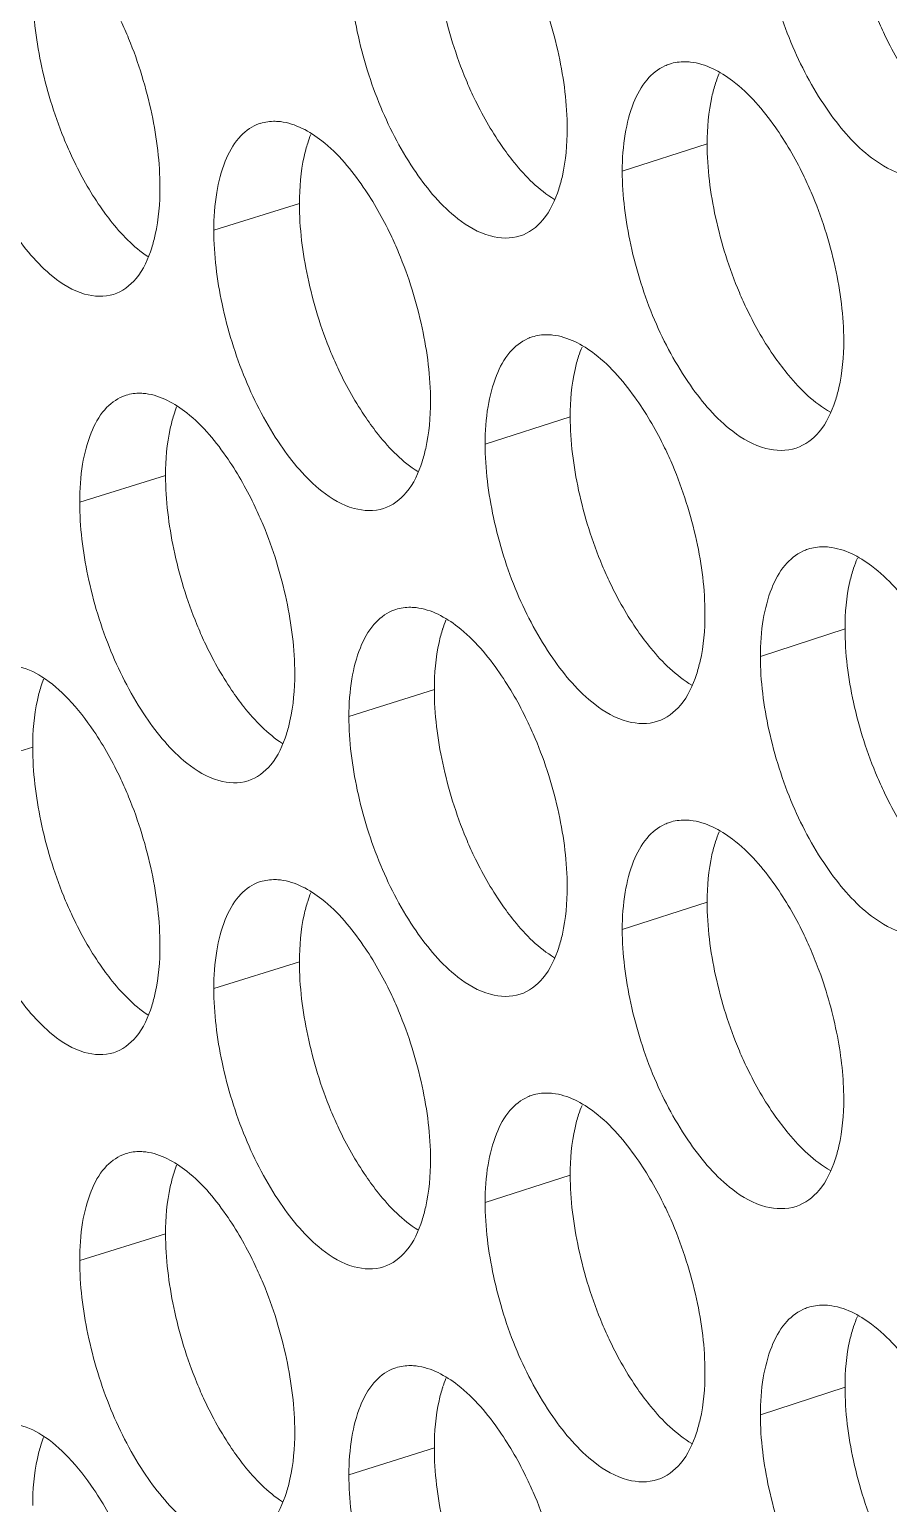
# Model space of a CAD drawing. Header units: millimetres. Extents: x 1177 to 4147, y 93 to 2194.
# Drawn here: x 2502.4 to 2511.32, y 845.47 to 860.77 of the extents above; entities that cross this region are included whole.
import ezdxf

# ---------------------------------------------------------------- set-up
doc = ezdxf.new("R2010")
doc.units = ezdxf.units.MM
doc.header["$LTSCALE"] = 0.1
doc.layers.get('0').update_dxf_attribs({"lineweight": 13})
doc.layers.add('标注', color=251, linetype='Continuous', lineweight=9)

# ---------------------------------------------------------------- blocks, each defined once
blk = doc.blocks.new('02')
at = {"layer": '标注'}
for p, q in [((4354.039, 819.25), (4352.78, 818.842)), ((4354.039, 819.25), (4352.78, 818.842)), ((4347.992, 818.365), (4346.722, 817.966)), ((4352.008, 815.2), (4350.746, 814.795)), ((4346.007, 814.329), (4344.733, 813.933)), ((4356.084, 812.055), (4354.829, 811.644)), ((4349.993, 811.155), (4348.726, 810.753)), ((4344.036, 810.298), (4342.758, 809.905)), ((4354.039, 808), (4352.78, 807.592)), ((4347.992, 807.115), (4346.722, 806.716)), ((4352.008, 803.95), (4350.746, 803.545)), ((4346.007, 803.079), (4344.733, 802.683)), ((4346.007, 803.079), (4344.733, 802.683)), ((4356.084, 800.805), (4354.829, 800.394)), ((4349.993, 799.905), (4348.726, 799.503)), ((4349.993, 799.905), (4348.726, 799.503))]:
    blk.add_line(p, q, dxfattribs=at)
for centre, radius, start, end in [((4353.688, 819.795), 0.67, 108.0096, 114.2633), ((4353.688, 819.795), 0.67, 108.0096, 114.2633), ((4355.89, 819.588), 1.814, 157.2003, 162.034), ((4355.89, 819.588), 1.814, 157.2003, 162.034), ((4347.607, 818.941), 0.642, 107.4921, 112.5473), ((4349.877, 818.7), 1.849, 158.192, 162.3487), ((4351.646, 815.756), 0.661, 107.8363, 113.7), ((4353.87, 815.537), 1.825, 157.5283, 162.138), ((4345.609, 814.915), 0.633, 107.3212, 111.9576), ((4347.904, 814.664), 1.862, 158.5276, 162.4554), ((4355.745, 812.59), 0.68, 108.1838, 114.818), ((4349.619, 811.721), 0.651, 107.6638, 113.1281), ((4351.866, 811.491), 1.837, 157.8589, 162.2429), ((4345.946, 810.632), 1.875, 158.8656, 162.563), ((4353.688, 808.545), 0.67, 108.0096, 114.2633), ((4355.89, 808.338), 1.814, 157.2003, 162.034), ((4347.607, 807.691), 0.642, 107.4921, 112.5473), ((4349.877, 807.45), 1.849, 158.192, 162.3487), ((4350.072, 804.925), 5.992, 20.0336, 23.1528), ((4351.646, 804.506), 0.661, 107.8363, 113.7), ((4353.87, 804.287), 1.825, 157.5283, 162.138), ((4345.609, 803.665), 0.633, 107.3212, 111.9576), ((4345.609, 803.665), 0.633, 107.3212, 111.9576), ((4347.904, 803.414), 1.862, 158.5276, 162.4554), ((4347.904, 803.414), 1.862, 158.5276, 162.4554), ((4355.745, 801.34), 0.68, 108.1838, 114.818), ((4349.619, 800.471), 0.651, 107.6638, 113.1281), ((4349.619, 800.471), 0.651, 107.6638, 113.1281), ((4351.866, 800.241), 1.837, 157.8589, 162.2429), ((4351.866, 800.241), 1.837, 157.8589, 162.2429), ((4345.946, 799.382), 1.875, 158.8656, 162.563)]:
    blk.add_arc(centre, radius, start, end, dxfattribs=at)
for points, knots in [([(4354.829, 822.894), (4354.829, 822.528), (4354.929, 821.772), (4355.269, 820.694), (4355.781, 819.751), (4356.232, 819.228), (4356.479, 819.041)], [0, 0, 0, 0, 0.255252, 0.52708, 0.784259, 1, 1, 1, 1]), ([(4349.993, 822.405), (4349.993, 822.039), (4350.09, 821.283), (4350.314, 820.556), (4350.464, 820.197)], [0, 0, 0, 0, 0.484494, 1, 1, 1, 1]), ([(4349.993, 822.405), (4349.993, 822.039), (4350.09, 821.283), (4350.314, 820.556), (4350.464, 820.197)], [0, 0, 0, 0, 0.484494, 1, 1, 1, 1]), ([(4348.726, 822.003), (4348.726, 821.637), (4348.824, 820.881), (4349.157, 819.801), (4349.657, 818.855), (4350.098, 818.328), (4350.341, 818.138)], [0, 0, 0, 0, 0.255833, 0.528153, 0.785258, 1, 1, 1, 1]), ([(4348.726, 822.003), (4348.726, 821.637), (4348.824, 820.881), (4349.157, 819.801), (4349.657, 818.855), (4350.098, 818.328), (4350.341, 818.138)], [0, 0, 0, 0, 0.255833, 0.528153, 0.785258, 1, 1, 1, 1]), ([(4345.459, 820.811), (4345.422, 820.9), (4345.274, 821.237), (4345.095, 821.561), (4344.942, 821.787)], [0, 0, 0, 0, 0.260299, 1, 1, 1, 1]), ([(4351.964, 819.473), (4351.964, 819.839), (4351.866, 820.595), (4351.639, 821.32), (4351.488, 821.679)], [0, 0, 0, 0, 0.484321, 1, 1, 1, 1]), ([(4351.964, 819.473), (4351.964, 819.839), (4351.866, 820.595), (4351.639, 821.32), (4351.488, 821.679)], [0, 0, 0, 0, 0.484321, 1, 1, 1, 1]), ([(4344.036, 821.548), (4344.036, 821.181), (4344.131, 820.425), (4344.35, 819.697), (4344.496, 819.336)], [0, 0, 0, 0, 0.48461, 1, 1, 1, 1]), ([(4342.758, 821.155), (4342.758, 820.788), (4342.853, 820.032), (4343.179, 818.951), (4343.667, 818.002), (4344.099, 817.471), (4344.336, 817.279)], [0, 0, 0, 0, 0.256412, 0.529221, 0.786254, 1, 1, 1, 1]), ([(4356.565, 821.1), (4356.603, 821.012), (4356.757, 820.676), (4356.943, 820.355), (4357.101, 820.132)], [0, 0, 0, 0, 0.259878, 1, 1, 1, 1]), ([(4345.924, 818.602), (4345.924, 818.968), (4345.828, 819.724), (4345.607, 820.451), (4345.459, 820.811)], [0, 0, 0, 0, 0.484437, 1, 1, 1, 1]), ([(4353.413, 820.406), (4353.311, 820.36), (4353.114, 820.198), (4352.922, 819.837), (4352.804, 819.372), (4352.78, 819.027), (4352.78, 818.842)], [0, 0, 0, 0, 0.190641, 0.415947, 0.685903, 1, 1, 1, 1]), ([(4353.413, 820.406), (4353.311, 820.36), (4353.114, 820.198), (4352.922, 819.837), (4352.804, 819.372), (4352.78, 819.027), (4352.78, 818.842)], [0, 0, 0, 0, 0.190641, 0.415947, 0.685903, 1, 1, 1, 1]), ([(4353.791, 820.462), (4353.764, 820.465), (4353.66, 820.471), (4353.554, 820.457), (4353.481, 820.433)], [0, 0, 0, 0, 0.25889, 1, 1, 1, 1]), ([(4353.791, 820.462), (4353.764, 820.465), (4353.66, 820.471), (4353.554, 820.457), (4353.481, 820.433)], [0, 0, 0, 0, 0.25889, 1, 1, 1, 1]), ([(4355.047, 819.5), (4354.868, 819.753), (4354.52, 820.168), (4354.018, 820.436), (4353.791, 820.462)], [0, 0, 0, 0, 0.574346, 1, 1, 1, 1]), ([(4355.047, 819.5), (4354.868, 819.753), (4354.52, 820.168), (4354.018, 820.436), (4353.791, 820.462)], [0, 0, 0, 0, 0.574346, 1, 1, 1, 1]), ([(4350.464, 820.197), (4350.501, 820.108), (4350.651, 819.772), (4350.833, 819.45), (4350.988, 819.226)], [0, 0, 0, 0, 0.260144, 1, 1, 1, 1]), ([(4350.464, 820.197), (4350.501, 820.108), (4350.651, 819.772), (4350.833, 819.45), (4350.988, 819.226)], [0, 0, 0, 0, 0.260144, 1, 1, 1, 1]), ([(4354.165, 820.147), (4354.143, 820.082), (4354.065, 819.789), (4354.039, 819.484), (4354.039, 819.25)], [0, 0, 0, 0, 0.226444, 1, 1, 1, 1]), ([(4354.165, 820.147), (4354.143, 820.082), (4354.065, 819.789), (4354.039, 819.484), (4354.039, 819.25)], [0, 0, 0, 0, 0.226444, 1, 1, 1, 1]), ([(4347.36, 819.534), (4347.258, 819.491), (4347.058, 819.333), (4346.865, 818.971), (4346.746, 818.502), (4346.722, 818.153), (4346.722, 817.966)], [0, 0, 0, 0, 0.188092, 0.412143, 0.683021, 1, 1, 1, 1]), ([(4347.711, 819.578), (4347.685, 819.581), (4347.585, 819.588), (4347.484, 819.575), (4347.414, 819.553)], [0, 0, 0, 0, 0.259011, 1, 1, 1, 1]), ([(4348.939, 818.608), (4348.766, 818.861), (4348.428, 819.277), (4347.935, 819.551), (4347.711, 819.578)], [0, 0, 0, 0, 0.576575, 1, 1, 1, 1]), ([(4351.839, 818.577), (4351.86, 818.642), (4351.939, 818.934), (4351.964, 819.239), (4351.964, 819.473)], [0, 0, 0, 0, 0.22638, 1, 1, 1, 1]), ([(4351.839, 818.577), (4351.86, 818.642), (4351.939, 818.934), (4351.964, 819.239), (4351.964, 819.473)], [0, 0, 0, 0, 0.22638, 1, 1, 1, 1]), ([(4355.582, 818.531), (4355.544, 818.619), (4355.391, 818.955), (4355.204, 819.277), (4355.047, 819.5)], [0, 0, 0, 0, 0.259857, 1, 1, 1, 1]), ([(4355.582, 818.531), (4355.544, 818.619), (4355.391, 818.955), (4355.204, 819.277), (4355.047, 819.5)], [0, 0, 0, 0, 0.259857, 1, 1, 1, 1]), ([(4344.496, 819.336), (4344.532, 819.248), (4344.679, 818.911), (4344.857, 818.587), (4345.008, 818.361)], [0, 0, 0, 0, 0.260408, 1, 1, 1, 1]), ([(4348.115, 819.261), (4348.095, 819.196), (4348.017, 818.903), (4347.992, 818.598), (4347.992, 818.365)], [0, 0, 0, 0, 0.226033, 1, 1, 1, 1]), ([(4350.988, 819.226), (4351.048, 819.139), (4351.271, 818.838), (4351.543, 818.565), (4351.774, 818.425)], [0, 0, 0, 0, 0.281645, 1, 1, 1, 1]), ([(4350.988, 819.226), (4351.048, 819.139), (4351.271, 818.838), (4351.543, 818.565), (4351.774, 818.425)], [0, 0, 0, 0, 0.281645, 1, 1, 1, 1]), ([(4354.039, 819.25), (4354.039, 818.884), (4354.138, 818.128), (4354.365, 817.403), (4354.517, 817.044)], [0, 0, 0, 0, 0.484416, 1, 1, 1, 1]), ([(4354.039, 819.25), (4354.039, 818.884), (4354.138, 818.128), (4354.365, 817.403), (4354.517, 817.044)], [0, 0, 0, 0, 0.484416, 1, 1, 1, 1]), ([(4356.479, 819.041), (4356.627, 818.929), (4356.927, 818.755), (4357.286, 818.747), (4357.429, 818.794)], [0, 0, 0, 0, 0.551821, 1, 1, 1, 1]), ([(4352.78, 818.842), (4352.78, 818.476), (4352.879, 817.72), (4353.217, 816.642), (4353.725, 815.698), (4354.173, 815.173), (4354.418, 814.985)], [0, 0, 0, 0, 0.255445, 0.527438, 0.784592, 1, 1, 1, 1]), ([(4352.78, 818.842), (4352.78, 818.476), (4352.879, 817.72), (4353.217, 816.642), (4353.725, 815.698), (4354.173, 815.173), (4354.418, 814.985)], [0, 0, 0, 0, 0.255445, 0.527438, 0.784592, 1, 1, 1, 1]), ([(4345.802, 817.707), (4345.822, 817.772), (4345.899, 818.064), (4345.924, 818.368), (4345.924, 818.602)], [0, 0, 0, 0, 0.225969, 1, 1, 1, 1]), ([(4349.463, 817.635), (4349.427, 817.724), (4349.276, 818.06), (4349.094, 818.383), (4348.939, 818.608)], [0, 0, 0, 0, 0.260123, 1, 1, 1, 1]), ([(4351.265, 817.883), (4351.396, 817.925), (4351.657, 818.125), (4351.786, 818.414), (4351.839, 818.577)], [0, 0, 0, 0, 0.447449, 1, 1, 1, 1]), ([(4351.265, 817.883), (4351.396, 817.925), (4351.657, 818.125), (4351.786, 818.414), (4351.839, 818.577)], [0, 0, 0, 0, 0.447449, 1, 1, 1, 1]), ([(4356.065, 816.327), (4356.065, 816.693), (4355.965, 817.449), (4355.735, 818.173), (4355.582, 818.531)], [0, 0, 0, 0, 0.484243, 1, 1, 1, 1]), ([(4356.065, 816.327), (4356.065, 816.693), (4355.965, 817.449), (4355.735, 818.173), (4355.582, 818.531)], [0, 0, 0, 0, 0.484243, 1, 1, 1, 1]), ([(4345.008, 818.361), (4345.065, 818.277), (4345.275, 817.986), (4345.529, 817.718), (4345.746, 817.576)], [0, 0, 0, 0, 0.280712, 1, 1, 1, 1]), ([(4347.992, 818.365), (4347.992, 817.998), (4348.089, 817.242), (4348.311, 816.515), (4348.46, 816.155)], [0, 0, 0, 0, 0.484532, 1, 1, 1, 1]), ([(4350.341, 818.138), (4350.484, 818.026), (4350.774, 817.852), (4351.125, 817.838), (4351.265, 817.883)], [0, 0, 0, 0, 0.553517, 1, 1, 1, 1]), ([(4350.341, 818.138), (4350.484, 818.026), (4350.774, 817.852), (4351.125, 817.838), (4351.265, 817.883)], [0, 0, 0, 0, 0.553517, 1, 1, 1, 1]), ([(4346.722, 817.966), (4346.722, 817.599), (4346.819, 816.843), (4347.149, 815.763), (4347.646, 814.816), (4348.084, 814.287), (4348.324, 814.097)], [0, 0, 0, 0, 0.256026, 0.528509, 0.78559, 1, 1, 1, 1]), ([(4345.235, 817.015), (4345.365, 817.056), (4345.625, 817.256), (4345.75, 817.544), (4345.802, 817.707)], [0, 0, 0, 0, 0.444646, 1, 1, 1, 1]), ([(4349.936, 815.428), (4349.936, 815.794), (4349.838, 816.55), (4349.614, 817.275), (4349.463, 817.635)], [0, 0, 0, 0, 0.48436, 1, 1, 1, 1]), ([(4344.336, 817.279), (4344.475, 817.167), (4344.755, 816.992), (4345.098, 816.973), (4345.235, 817.015)], [0, 0, 0, 0, 0.555309, 1, 1, 1, 1]), ([(4354.517, 817.044), (4354.554, 816.956), (4354.707, 816.62), (4354.891, 816.299), (4355.048, 816.075)], [0, 0, 0, 0, 0.259967, 1, 1, 1, 1]), ([(4354.517, 817.044), (4354.554, 816.956), (4354.707, 816.62), (4354.891, 816.299), (4355.048, 816.075)], [0, 0, 0, 0, 0.259967, 1, 1, 1, 1]), ([(4351.381, 816.361), (4351.278, 816.316), (4351.081, 816.155), (4350.888, 815.793), (4350.769, 815.327), (4350.746, 814.981), (4350.746, 814.795)], [0, 0, 0, 0, 0.1898, 0.414696, 0.684955, 1, 1, 1, 1]), ([(4351.749, 816.412), (4351.723, 816.415), (4351.62, 816.422), (4351.516, 816.408), (4351.444, 816.385)], [0, 0, 0, 0, 0.258928, 1, 1, 1, 1]), ([(4352.996, 815.448), (4352.819, 815.701), (4352.475, 816.116), (4351.975, 816.386), (4351.749, 816.412)], [0, 0, 0, 0, 0.575082, 1, 1, 1, 1]), ([(4348.46, 816.155), (4348.496, 816.067), (4348.645, 815.73), (4348.826, 815.408), (4348.98, 815.183)], [0, 0, 0, 0, 0.260232, 1, 1, 1, 1]), ([(4355.938, 815.431), (4355.959, 815.496), (4356.039, 815.788), (4356.065, 816.093), (4356.065, 816.327)], [0, 0, 0, 0, 0.226657, 1, 1, 1, 1]), ([(4355.938, 815.431), (4355.959, 815.496), (4356.039, 815.788), (4356.065, 816.093), (4356.065, 816.327)], [0, 0, 0, 0, 0.226657, 1, 1, 1, 1]), ([(4352.133, 816.097), (4352.112, 816.032), (4352.034, 815.739), (4352.008, 815.434), (4352.008, 815.2)], [0, 0, 0, 0, 0.226307, 1, 1, 1, 1]), ([(4355.048, 816.075), (4355.111, 815.986), (4355.343, 815.681), (4355.627, 815.404), (4355.867, 815.267)], [0, 0, 0, 0, 0.282202, 1, 1, 1, 1]), ([(4355.048, 816.075), (4355.111, 815.986), (4355.343, 815.681), (4355.627, 815.404), (4355.867, 815.267)], [0, 0, 0, 0, 0.282202, 1, 1, 1, 1]), ([(4345.373, 815.502), (4345.27, 815.46), (4345.069, 815.304), (4344.876, 814.941), (4344.756, 814.472), (4344.733, 814.121), (4344.733, 813.933)], [0, 0, 0, 0, 0.187225, 0.410841, 0.682034, 1, 1, 1, 1]), ([(4345.714, 815.543), (4345.689, 815.546), (4345.59, 815.554), (4345.49, 815.541), (4345.421, 815.519)], [0, 0, 0, 0, 0.259055, 1, 1, 1, 1]), ([(4346.933, 814.57), (4346.761, 814.823), (4346.426, 815.239), (4345.936, 815.515), (4345.714, 815.543)], [0, 0, 0, 0, 0.577332, 1, 1, 1, 1]), ([(4349.811, 814.532), (4349.832, 814.597), (4349.911, 814.889), (4349.936, 815.194), (4349.936, 815.428)], [0, 0, 0, 0, 0.226242, 1, 1, 1, 1]), ([(4353.528, 814.478), (4353.49, 814.566), (4353.338, 814.902), (4353.153, 815.224), (4352.996, 815.448)], [0, 0, 0, 0, 0.259945, 1, 1, 1, 1]), ([(4355.359, 814.736), (4355.492, 814.779), (4355.754, 814.979), (4355.884, 815.269), (4355.938, 815.431)], [0, 0, 0, 0, 0.449251, 1, 1, 1, 1]), ([(4355.359, 814.736), (4355.492, 814.779), (4355.754, 814.979), (4355.884, 815.269), (4355.938, 815.431)], [0, 0, 0, 0, 0.449251, 1, 1, 1, 1]), ([(4346.129, 815.225), (4346.108, 815.16), (4346.031, 814.867), (4346.007, 814.563), (4346.007, 814.329)], [0, 0, 0, 0, 0.225897, 1, 1, 1, 1]), ([(4348.98, 815.183), (4349.038, 815.097), (4349.258, 814.799), (4349.523, 814.528), (4349.749, 814.387)], [0, 0, 0, 0, 0.281347, 1, 1, 1, 1]), ([(4352.008, 815.2), (4352.008, 814.834), (4352.107, 814.078), (4352.332, 813.352), (4352.483, 812.993)], [0, 0, 0, 0, 0.484455, 1, 1, 1, 1]), ([(4354.418, 814.985), (4354.565, 814.873), (4354.861, 814.699), (4355.217, 814.689), (4355.359, 814.736)], [0, 0, 0, 0, 0.552376, 1, 1, 1, 1]), ([(4354.418, 814.985), (4354.565, 814.873), (4354.861, 814.699), (4355.217, 814.689), (4355.359, 814.736)], [0, 0, 0, 0, 0.552376, 1, 1, 1, 1]), ([(4350.746, 814.795), (4350.746, 814.429), (4350.844, 813.673), (4351.18, 812.594), (4351.684, 811.649), (4352.128, 811.123), (4352.372, 810.934)], [0, 0, 0, 0, 0.255639, 0.527795, 0.784925, 1, 1, 1, 1]), ([(4347.454, 813.596), (4347.417, 813.684), (4347.268, 814.021), (4347.087, 814.345), (4346.933, 814.57)], [0, 0, 0, 0, 0.260211, 1, 1, 1, 1]), ([(4349.24, 813.839), (4349.371, 813.881), (4349.632, 814.081), (4349.759, 814.37), (4349.811, 814.532)], [0, 0, 0, 0, 0.446528, 1, 1, 1, 1]), ([(4354.007, 812.273), (4354.007, 812.639), (4353.908, 813.394), (4353.68, 814.119), (4353.528, 814.478)], [0, 0, 0, 0, 0.484282, 1, 1, 1, 1]), ([(4346.007, 814.329), (4346.007, 813.962), (4346.102, 813.206), (4346.323, 812.479), (4346.471, 812.118)], [0, 0, 0, 0, 0.484571, 1, 1, 1, 1]), ([(4344.733, 813.933), (4344.733, 813.567), (4344.829, 812.81), (4345.156, 811.729), (4345.649, 810.782), (4346.084, 810.252), (4346.323, 810.061)], [0, 0, 0, 0, 0.256219, 0.528865, 0.785923, 1, 1, 1, 1]), ([(4348.324, 814.097), (4348.466, 813.985), (4348.753, 813.81), (4349.101, 813.795), (4349.24, 813.839)], [0, 0, 0, 0, 0.554103, 1, 1, 1, 1]), ([(4347.923, 811.388), (4347.923, 811.754), (4347.825, 812.509), (4347.603, 813.236), (4347.454, 813.596)], [0, 0, 0, 0, 0.484398, 1, 1, 1, 1]), ([(4355.46, 813.207), (4355.358, 813.159), (4355.162, 812.996), (4354.971, 812.635), (4354.852, 812.171), (4354.829, 811.828), (4354.829, 811.644)], [0, 0, 0, 0, 0.191473, 0.417182, 0.686837, 1, 1, 1, 1]), ([(4355.847, 813.266), (4355.82, 813.269), (4355.714, 813.275), (4355.608, 813.26), (4355.533, 813.236)], [0, 0, 0, 0, 0.258853, 1, 1, 1, 1]), ([(4357.112, 812.307), (4356.932, 812.56), (4356.581, 812.975), (4356.076, 813.241), (4355.847, 813.266)], [0, 0, 0, 0, 0.573616, 1, 1, 1, 1]), ([(4352.483, 812.993), (4352.52, 812.905), (4352.671, 812.569), (4352.855, 812.247), (4353.01, 812.023)], [0, 0, 0, 0, 0.260055, 1, 1, 1, 1]), ([(4356.211, 812.952), (4356.189, 812.887), (4356.11, 812.594), (4356.084, 812.289), (4356.084, 812.055)], [0, 0, 0, 0, 0.226582, 1, 1, 1, 1]), ([(4349.363, 812.32), (4349.26, 812.276), (4349.062, 812.116), (4348.869, 811.755), (4348.75, 811.287), (4348.726, 810.94), (4348.726, 810.753)], [0, 0, 0, 0, 0.188951, 0.413428, 0.683995, 1, 1, 1, 1]), ([(4349.722, 812.368), (4349.696, 812.371), (4349.595, 812.378), (4349.493, 812.364), (4349.421, 812.342)], [0, 0, 0, 0, 0.258969, 1, 1, 1, 1]), ([(4350.96, 811.401), (4350.785, 811.653), (4350.444, 812.069), (4349.948, 812.341), (4349.722, 812.368)], [0, 0, 0, 0, 0.575826, 1, 1, 1, 1]), ([(4353.881, 811.376), (4353.902, 811.441), (4353.981, 811.734), (4354.007, 812.039), (4354.007, 812.273)], [0, 0, 0, 0, 0.226518, 1, 1, 1, 1]), ([(4346.471, 812.118), (4346.507, 812.03), (4346.655, 811.693), (4346.834, 811.37), (4346.987, 811.145)], [0, 0, 0, 0, 0.26032, 1, 1, 1, 1]), ([(4350.117, 812.052), (4350.096, 811.986), (4350.018, 811.694), (4349.993, 811.389), (4349.993, 811.155)], [0, 0, 0, 0, 0.226169, 1, 1, 1, 1]), ([(4353.01, 812.023), (4353.072, 811.935), (4353.3, 811.632), (4353.577, 811.357), (4353.813, 811.218)], [0, 0, 0, 0, 0.28193, 1, 1, 1, 1]), ([(4356.084, 812.055), (4356.084, 811.689), (4356.183, 810.933), (4356.412, 810.208), (4356.565, 809.85)], [0, 0, 0, 0, 0.484378, 1, 1, 1, 1]), ([(4344.942, 810.537), (4344.829, 810.705), (4344.599, 811.002), (4344.213, 811.343), (4343.82, 811.526), (4343.554, 811.524), (4343.443, 811.49)], [0, 0, 0, 0, 0.323685, 0.595295, 0.814917, 1, 1, 1, 1]), ([(4354.829, 811.644), (4354.829, 811.278), (4354.929, 810.522), (4355.269, 809.444), (4355.781, 808.501), (4356.232, 807.978), (4356.479, 807.791)], [0, 0, 0, 0, 0.255252, 0.52708, 0.784259, 1, 1, 1, 1]), ([(4347.799, 810.492), (4347.82, 810.557), (4347.897, 810.849), (4347.923, 811.154), (4347.923, 811.388)], [0, 0, 0, 0, 0.226105, 1, 1, 1, 1]), ([(4351.488, 810.429), (4351.451, 810.517), (4351.299, 810.854), (4351.116, 811.176), (4350.96, 811.401)], [0, 0, 0, 0, 0.260034, 1, 1, 1, 1]), ([(4353.305, 810.682), (4353.437, 810.725), (4353.698, 810.925), (4353.828, 811.214), (4353.881, 811.376)], [0, 0, 0, 0, 0.448356, 1, 1, 1, 1]), ([(4344.157, 811.193), (4344.137, 811.128), (4344.06, 810.836), (4344.036, 810.531), (4344.036, 810.298)], [0, 0, 0, 0, 0.225761, 1, 1, 1, 1]), ([(4346.987, 811.145), (4347.044, 811.06), (4347.259, 810.765), (4347.519, 810.496), (4347.74, 810.354)], [0, 0, 0, 0, 0.281036, 1, 1, 1, 1]), ([(4349.993, 811.155), (4349.993, 810.789), (4350.09, 810.033), (4350.314, 809.306), (4350.464, 808.947)], [0, 0, 0, 0, 0.484494, 1, 1, 1, 1]), ([(4352.372, 810.934), (4352.517, 810.822), (4352.81, 810.648), (4353.164, 810.636), (4353.305, 810.682)], [0, 0, 0, 0, 0.552941, 1, 1, 1, 1]), ([(4348.726, 810.753), (4348.726, 810.387), (4348.824, 809.631), (4349.157, 808.551), (4349.657, 807.605), (4350.098, 807.078), (4350.341, 806.888)], [0, 0, 0, 0, 0.255833, 0.528153, 0.785258, 1, 1, 1, 1]), ([(4345.459, 809.561), (4345.422, 809.65), (4345.274, 809.987), (4345.095, 810.311), (4344.942, 810.537)], [0, 0, 0, 0, 0.260299, 1, 1, 1, 1]), ([(4347.23, 809.8), (4347.361, 809.841), (4347.621, 810.041), (4347.747, 810.33), (4347.799, 810.492)], [0, 0, 0, 0, 0.445594, 1, 1, 1, 1]), ([(4351.964, 808.223), (4351.964, 808.589), (4351.866, 809.345), (4351.639, 810.07), (4351.488, 810.429)], [0, 0, 0, 0, 0.484321, 1, 1, 1, 1]), ([(4344.036, 810.298), (4344.036, 809.931), (4344.131, 809.175), (4344.35, 808.447), (4344.496, 808.086)], [0, 0, 0, 0, 0.48461, 1, 1, 1, 1]), ([(4346.323, 810.061), (4346.463, 809.949), (4346.747, 809.774), (4347.092, 809.756), (4347.23, 809.8)], [0, 0, 0, 0, 0.554701, 1, 1, 1, 1]), ([(4342.758, 809.905), (4342.758, 809.538), (4342.853, 808.782), (4343.179, 807.701), (4343.667, 806.752), (4344.099, 806.221), (4344.336, 806.029)], [0, 0, 0, 0, 0.256412, 0.529221, 0.786254, 1, 1, 1, 1]), ([(4356.565, 809.85), (4356.603, 809.762), (4356.757, 809.426), (4356.943, 809.105), (4357.101, 808.882)], [0, 0, 0, 0, 0.259878, 1, 1, 1, 1]), ([(4345.924, 807.352), (4345.924, 807.718), (4345.828, 808.474), (4345.607, 809.201), (4345.459, 809.561)], [0, 0, 0, 0, 0.484437, 1, 1, 1, 1]), ([(4353.413, 809.156), (4353.311, 809.11), (4353.114, 808.948), (4352.922, 808.587), (4352.804, 808.122), (4352.78, 807.777), (4352.78, 807.592)], [0, 0, 0, 0, 0.190641, 0.415947, 0.685903, 1, 1, 1, 1]), ([(4353.791, 809.212), (4353.764, 809.215), (4353.66, 809.221), (4353.554, 809.207), (4353.481, 809.183)], [0, 0, 0, 0, 0.25889, 1, 1, 1, 1]), ([(4355.047, 808.25), (4354.868, 808.503), (4354.52, 808.918), (4354.018, 809.186), (4353.791, 809.212)], [0, 0, 0, 0, 0.574346, 1, 1, 1, 1]), ([(4350.464, 808.947), (4350.501, 808.858), (4350.651, 808.522), (4350.833, 808.2), (4350.988, 807.976)], [0, 0, 0, 0, 0.260144, 1, 1, 1, 1]), ([(4354.165, 808.897), (4354.143, 808.832), (4354.065, 808.539), (4354.039, 808.234), (4354.039, 808)], [0, 0, 0, 0, 0.226444, 1, 1, 1, 1]), ([(4347.36, 808.284), (4347.258, 808.241), (4347.058, 808.083), (4346.865, 807.721), (4346.746, 807.252), (4346.722, 806.903), (4346.722, 806.716)], [0, 0, 0, 0, 0.188092, 0.412143, 0.683021, 1, 1, 1, 1]), ([(4347.711, 808.328), (4347.685, 808.331), (4347.585, 808.338), (4347.484, 808.325), (4347.414, 808.303)], [0, 0, 0, 0, 0.259011, 1, 1, 1, 1]), ([(4348.939, 807.358), (4348.766, 807.611), (4348.428, 808.027), (4347.935, 808.301), (4347.711, 808.328)], [0, 0, 0, 0, 0.576575, 1, 1, 1, 1]), ([(4355.582, 807.281), (4355.544, 807.369), (4355.391, 807.705), (4355.204, 808.027), (4355.047, 808.25)], [0, 0, 0, 0, 0.259857, 1, 1, 1, 1]), ([(4344.496, 808.086), (4344.532, 807.998), (4344.679, 807.661), (4344.857, 807.337), (4345.008, 807.111)], [0, 0, 0, 0, 0.260408, 1, 1, 1, 1]), ([(4351.839, 807.327), (4351.86, 807.392), (4351.939, 807.684), (4351.964, 807.989), (4351.964, 808.223)], [0, 0, 0, 0, 0.22638, 1, 1, 1, 1]), ([(4348.115, 808.011), (4348.095, 807.946), (4348.017, 807.653), (4347.992, 807.348), (4347.992, 807.115)], [0, 0, 0, 0, 0.226033, 1, 1, 1, 1]), ([(4350.988, 807.976), (4351.048, 807.889), (4351.271, 807.588), (4351.543, 807.315), (4351.774, 807.175)], [0, 0, 0, 0, 0.281645, 1, 1, 1, 1]), ([(4354.039, 808), (4354.039, 807.634), (4354.138, 806.878), (4354.365, 806.153), (4354.517, 805.794)], [0, 0, 0, 0, 0.484416, 1, 1, 1, 1]), ([(4352.78, 807.592), (4352.78, 807.226), (4352.879, 806.47), (4353.217, 805.392), (4353.725, 804.448), (4354.173, 803.923), (4354.418, 803.735)], [0, 0, 0, 0, 0.255445, 0.527438, 0.784592, 1, 1, 1, 1]), ([(4356.479, 807.791), (4356.627, 807.679), (4356.927, 807.505), (4357.286, 807.497), (4357.429, 807.544)], [0, 0, 0, 0, 0.551821, 1, 1, 1, 1]), ([(4345.802, 806.457), (4345.822, 806.522), (4345.899, 806.814), (4345.924, 807.118), (4345.924, 807.352)], [0, 0, 0, 0, 0.225969, 1, 1, 1, 1]), ([(4349.463, 806.385), (4349.427, 806.474), (4349.276, 806.81), (4349.094, 807.133), (4348.939, 807.358)], [0, 0, 0, 0, 0.260123, 1, 1, 1, 1]), ([(4351.265, 806.633), (4351.396, 806.675), (4351.657, 806.875), (4351.786, 807.164), (4351.839, 807.327)], [0, 0, 0, 0, 0.447449, 1, 1, 1, 1]), ([(4345.008, 807.111), (4345.065, 807.027), (4345.275, 806.736), (4345.529, 806.468), (4345.746, 806.326)], [0, 0, 0, 0, 0.280712, 1, 1, 1, 1]), ([(4347.992, 807.115), (4347.992, 806.748), (4348.089, 805.992), (4348.311, 805.265), (4348.46, 804.905)], [0, 0, 0, 0, 0.484532, 1, 1, 1, 1]), ([(4356.065, 805.077), (4356.065, 805.39), (4355.991, 806.037), (4355.817, 806.663), (4355.702, 806.978)], [0, 0, 0, 0, 0.482715, 1, 1, 1, 1]), ([(4346.722, 806.716), (4346.722, 806.349), (4346.819, 805.593), (4347.149, 804.513), (4347.646, 803.566), (4348.084, 803.037), (4348.324, 802.847)], [0, 0, 0, 0, 0.256026, 0.528509, 0.78559, 1, 1, 1, 1]), ([(4350.341, 806.888), (4350.484, 806.776), (4350.774, 806.602), (4351.125, 806.588), (4351.265, 806.633)], [0, 0, 0, 0, 0.553517, 1, 1, 1, 1]), ([(4345.235, 805.765), (4345.365, 805.806), (4345.625, 806.006), (4345.75, 806.294), (4345.802, 806.457)], [0, 0, 0, 0, 0.444646, 1, 1, 1, 1]), ([(4349.936, 804.178), (4349.936, 804.544), (4349.838, 805.3), (4349.614, 806.025), (4349.463, 806.385)], [0, 0, 0, 0, 0.48436, 1, 1, 1, 1]), ([(4344.336, 806.029), (4344.475, 805.917), (4344.755, 805.742), (4345.098, 805.723), (4345.235, 805.765)], [0, 0, 0, 0, 0.555309, 1, 1, 1, 1]), ([(4354.517, 805.794), (4354.554, 805.706), (4354.707, 805.37), (4354.891, 805.049), (4355.048, 804.825)], [0, 0, 0, 0, 0.259967, 1, 1, 1, 1]), ([(4351.381, 805.111), (4351.278, 805.066), (4351.081, 804.905), (4350.888, 804.543), (4350.769, 804.077), (4350.746, 803.731), (4350.746, 803.545)], [0, 0, 0, 0, 0.1898, 0.414696, 0.684955, 1, 1, 1, 1]), ([(4351.749, 805.162), (4351.723, 805.165), (4351.62, 805.172), (4351.516, 805.158), (4351.444, 805.135)], [0, 0, 0, 0, 0.258928, 1, 1, 1, 1]), ([(4352.996, 804.198), (4352.819, 804.451), (4352.475, 804.866), (4351.975, 805.136), (4351.749, 805.162)], [0, 0, 0, 0, 0.575082, 1, 1, 1, 1]), ([(4355.938, 804.181), (4355.959, 804.246), (4356.039, 804.538), (4356.065, 804.843), (4356.065, 805.077)], [0, 0, 0, 0, 0.226657, 1, 1, 1, 1]), ([(4348.46, 804.905), (4348.496, 804.817), (4348.645, 804.48), (4348.826, 804.158), (4348.98, 803.933)], [0, 0, 0, 0, 0.260232, 1, 1, 1, 1]), ([(4352.133, 804.847), (4352.112, 804.782), (4352.034, 804.489), (4352.008, 804.184), (4352.008, 803.95)], [0, 0, 0, 0, 0.226307, 1, 1, 1, 1]), ([(4355.048, 804.825), (4355.111, 804.736), (4355.343, 804.431), (4355.627, 804.154), (4355.867, 804.017)], [0, 0, 0, 0, 0.282202, 1, 1, 1, 1]), ([(4345.373, 804.252), (4345.27, 804.21), (4345.069, 804.054), (4344.876, 803.691), (4344.756, 803.222), (4344.733, 802.871), (4344.733, 802.683)], [0, 0, 0, 0, 0.187225, 0.410841, 0.682034, 1, 1, 1, 1]), ([(4345.373, 804.252), (4345.27, 804.21), (4345.069, 804.054), (4344.876, 803.691), (4344.756, 803.222), (4344.733, 802.871), (4344.733, 802.683)], [0, 0, 0, 0, 0.187225, 0.410841, 0.682034, 1, 1, 1, 1]), ([(4345.714, 804.293), (4345.689, 804.296), (4345.59, 804.304), (4345.49, 804.291), (4345.421, 804.269)], [0, 0, 0, 0, 0.259055, 1, 1, 1, 1]), ([(4345.714, 804.293), (4345.689, 804.296), (4345.59, 804.304), (4345.49, 804.291), (4345.421, 804.269)], [0, 0, 0, 0, 0.259055, 1, 1, 1, 1]), ([(4346.933, 803.32), (4346.761, 803.573), (4346.426, 803.989), (4345.936, 804.265), (4345.714, 804.293)], [0, 0, 0, 0, 0.577332, 1, 1, 1, 1]), ([(4346.933, 803.32), (4346.761, 803.573), (4346.426, 803.989), (4345.936, 804.265), (4345.714, 804.293)], [0, 0, 0, 0, 0.577332, 1, 1, 1, 1]), ([(4349.811, 803.282), (4349.832, 803.347), (4349.911, 803.639), (4349.936, 803.944), (4349.936, 804.178)], [0, 0, 0, 0, 0.226242, 1, 1, 1, 1]), ([(4353.528, 803.228), (4353.49, 803.316), (4353.338, 803.652), (4353.153, 803.974), (4352.996, 804.198)], [0, 0, 0, 0, 0.259945, 1, 1, 1, 1]), ([(4355.359, 803.486), (4355.492, 803.529), (4355.754, 803.729), (4355.884, 804.019), (4355.938, 804.181)], [0, 0, 0, 0, 0.449251, 1, 1, 1, 1]), ([(4346.129, 803.975), (4346.108, 803.91), (4346.031, 803.617), (4346.007, 803.313), (4346.007, 803.079)], [0, 0, 0, 0, 0.225897, 1, 1, 1, 1]), ([(4346.129, 803.975), (4346.108, 803.91), (4346.031, 803.617), (4346.007, 803.313), (4346.007, 803.079)], [0, 0, 0, 0, 0.225897, 1, 1, 1, 1]), ([(4348.98, 803.933), (4349.038, 803.847), (4349.258, 803.549), (4349.523, 803.278), (4349.749, 803.137)], [0, 0, 0, 0, 0.281347, 1, 1, 1, 1]), ([(4352.008, 803.95), (4352.008, 803.584), (4352.107, 802.828), (4352.332, 802.102), (4352.483, 801.743)], [0, 0, 0, 0, 0.484455, 1, 1, 1, 1]), ([(4354.418, 803.735), (4354.565, 803.623), (4354.861, 803.449), (4355.217, 803.439), (4355.359, 803.486)], [0, 0, 0, 0, 0.552376, 1, 1, 1, 1]), ([(4350.746, 803.545), (4350.746, 803.179), (4350.844, 802.423), (4351.18, 801.344), (4351.684, 800.399), (4352.128, 799.873), (4352.372, 799.684)], [0, 0, 0, 0, 0.255639, 0.527795, 0.784925, 1, 1, 1, 1]), ([(4347.454, 802.346), (4347.417, 802.434), (4347.268, 802.771), (4347.087, 803.095), (4346.933, 803.32)], [0, 0, 0, 0, 0.260211, 1, 1, 1, 1]), ([(4347.454, 802.346), (4347.417, 802.434), (4347.268, 802.771), (4347.087, 803.095), (4346.933, 803.32)], [0, 0, 0, 0, 0.260211, 1, 1, 1, 1]), ([(4349.24, 802.589), (4349.371, 802.631), (4349.632, 802.831), (4349.759, 803.12), (4349.811, 803.282)], [0, 0, 0, 0, 0.446528, 1, 1, 1, 1]), ([(4354.007, 801.023), (4354.007, 801.389), (4353.908, 802.144), (4353.68, 802.869), (4353.528, 803.228)], [0, 0, 0, 0, 0.484282, 1, 1, 1, 1]), ([(4346.007, 803.079), (4346.007, 802.712), (4346.102, 801.956), (4346.323, 801.229), (4346.471, 800.868)], [0, 0, 0, 0, 0.484571, 1, 1, 1, 1]), ([(4346.007, 803.079), (4346.007, 802.712), (4346.102, 801.956), (4346.323, 801.229), (4346.471, 800.868)], [0, 0, 0, 0, 0.484571, 1, 1, 1, 1]), ([(4348.324, 802.847), (4348.466, 802.735), (4348.753, 802.56), (4349.101, 802.545), (4349.24, 802.589)], [0, 0, 0, 0, 0.554103, 1, 1, 1, 1]), ([(4344.733, 802.683), (4344.733, 802.317), (4344.829, 801.56), (4345.156, 800.479), (4345.649, 799.532), (4346.084, 799.002), (4346.323, 798.811)], [0, 0, 0, 0, 0.256219, 0.528865, 0.785923, 1, 1, 1, 1]), ([(4344.733, 802.683), (4344.733, 802.317), (4344.829, 801.56), (4345.156, 800.479), (4345.649, 799.532), (4346.084, 799.002), (4346.323, 798.811)], [0, 0, 0, 0, 0.256219, 0.528865, 0.785923, 1, 1, 1, 1]), ([(4347.923, 800.138), (4347.923, 800.504), (4347.825, 801.259), (4347.603, 801.986), (4347.454, 802.346)], [0, 0, 0, 0, 0.484398, 1, 1, 1, 1]), ([(4347.923, 800.138), (4347.923, 800.504), (4347.825, 801.259), (4347.603, 801.986), (4347.454, 802.346)], [0, 0, 0, 0, 0.484398, 1, 1, 1, 1]), ([(4355.46, 801.957), (4355.358, 801.909), (4355.162, 801.746), (4354.971, 801.385), (4354.852, 800.921), (4354.829, 800.578), (4354.829, 800.394)], [0, 0, 0, 0, 0.191473, 0.417182, 0.686837, 1, 1, 1, 1]), ([(4355.847, 802.016), (4355.82, 802.019), (4355.714, 802.025), (4355.608, 802.01), (4355.533, 801.986)], [0, 0, 0, 0, 0.258853, 1, 1, 1, 1]), ([(4357.112, 801.057), (4356.932, 801.31), (4356.581, 801.725), (4356.076, 801.991), (4355.847, 802.016)], [0, 0, 0, 0, 0.573616, 1, 1, 1, 1]), ([(4352.483, 801.743), (4352.52, 801.655), (4352.671, 801.319), (4352.855, 800.997), (4353.01, 800.773)], [0, 0, 0, 0, 0.260055, 1, 1, 1, 1]), ([(4356.211, 801.702), (4356.189, 801.637), (4356.11, 801.344), (4356.084, 801.039), (4356.084, 800.805)], [0, 0, 0, 0, 0.226582, 1, 1, 1, 1]), ([(4349.363, 801.07), (4349.26, 801.026), (4349.062, 800.866), (4348.869, 800.505), (4348.75, 800.037), (4348.726, 799.69), (4348.726, 799.503)], [0, 0, 0, 0, 0.188951, 0.413428, 0.683995, 1, 1, 1, 1]), ([(4349.363, 801.07), (4349.26, 801.026), (4349.062, 800.866), (4348.869, 800.505), (4348.75, 800.037), (4348.726, 799.69), (4348.726, 799.503)], [0, 0, 0, 0, 0.188951, 0.413428, 0.683995, 1, 1, 1, 1]), ([(4349.722, 801.118), (4349.696, 801.121), (4349.595, 801.128), (4349.493, 801.114), (4349.421, 801.092)], [0, 0, 0, 0, 0.258969, 1, 1, 1, 1]), ([(4349.722, 801.118), (4349.696, 801.121), (4349.595, 801.128), (4349.493, 801.114), (4349.421, 801.092)], [0, 0, 0, 0, 0.258969, 1, 1, 1, 1]), ([(4350.96, 800.151), (4350.785, 800.403), (4350.444, 800.819), (4349.948, 801.091), (4349.722, 801.118)], [0, 0, 0, 0, 0.575826, 1, 1, 1, 1]), ([(4350.96, 800.151), (4350.785, 800.403), (4350.444, 800.819), (4349.948, 801.091), (4349.722, 801.118)], [0, 0, 0, 0, 0.575826, 1, 1, 1, 1]), ([(4346.471, 800.868), (4346.507, 800.78), (4346.655, 800.443), (4346.834, 800.12), (4346.987, 799.895)], [0, 0, 0, 0, 0.26032, 1, 1, 1, 1]), ([(4346.471, 800.868), (4346.507, 800.78), (4346.655, 800.443), (4346.834, 800.12), (4346.987, 799.895)], [0, 0, 0, 0, 0.26032, 1, 1, 1, 1]), ([(4353.881, 800.126), (4353.902, 800.191), (4353.981, 800.484), (4354.007, 800.789), (4354.007, 801.023)], [0, 0, 0, 0, 0.226518, 1, 1, 1, 1]), ([(4350.117, 800.802), (4350.096, 800.736), (4350.018, 800.444), (4349.993, 800.139), (4349.993, 799.905)], [0, 0, 0, 0, 0.226169, 1, 1, 1, 1]), ([(4350.117, 800.802), (4350.096, 800.736), (4350.018, 800.444), (4349.993, 800.139), (4349.993, 799.905)], [0, 0, 0, 0, 0.226169, 1, 1, 1, 1]), ([(4353.01, 800.773), (4353.072, 800.685), (4353.3, 800.382), (4353.577, 800.107), (4353.813, 799.968)], [0, 0, 0, 0, 0.28193, 1, 1, 1, 1]), ([(4356.084, 800.805), (4356.084, 800.439), (4356.183, 799.683), (4356.412, 798.958), (4356.565, 798.6)], [0, 0, 0, 0, 0.484378, 1, 1, 1, 1]), ([(4354.829, 800.394), (4354.829, 800.028), (4354.929, 799.272), (4355.269, 798.194), (4355.781, 797.251), (4356.232, 796.728), (4356.479, 796.541)], [0, 0, 0, 0, 0.255252, 0.52708, 0.784259, 1, 1, 1, 1]), ([(4344.942, 799.287), (4344.829, 799.455), (4344.599, 799.752), (4344.213, 800.093), (4343.82, 800.276), (4343.554, 800.274), (4343.443, 800.24)], [0, 0, 0, 0, 0.323685, 0.595295, 0.814917, 1, 1, 1, 1]), ([(4344.157, 799.943), (4344.137, 799.878), (4344.06, 799.586), (4344.036, 799.281), (4344.036, 799.048)], [0, 0, 0, 0, 0.225761, 1, 1, 1, 1]), ([(4347.799, 799.242), (4347.82, 799.307), (4347.897, 799.599), (4347.923, 799.904), (4347.923, 800.138)], [0, 0, 0, 0, 0.226105, 1, 1, 1, 1]), ([(4347.799, 799.242), (4347.82, 799.307), (4347.897, 799.599), (4347.923, 799.904), (4347.923, 800.138)], [0, 0, 0, 0, 0.226105, 1, 1, 1, 1]), ([(4351.488, 799.179), (4351.451, 799.267), (4351.299, 799.604), (4351.116, 799.926), (4350.96, 800.151)], [0, 0, 0, 0, 0.260034, 1, 1, 1, 1]), ([(4351.488, 799.179), (4351.451, 799.267), (4351.299, 799.604), (4351.116, 799.926), (4350.96, 800.151)], [0, 0, 0, 0, 0.260034, 1, 1, 1, 1]), ([(4353.305, 799.432), (4353.437, 799.475), (4353.698, 799.675), (4353.828, 799.964), (4353.881, 800.126)], [0, 0, 0, 0, 0.448356, 1, 1, 1, 1]), ([(4346.987, 799.895), (4347.044, 799.81), (4347.259, 799.515), (4347.519, 799.246), (4347.74, 799.104)], [0, 0, 0, 0, 0.281036, 1, 1, 1, 1]), ([(4346.987, 799.895), (4347.044, 799.81), (4347.259, 799.515), (4347.519, 799.246), (4347.74, 799.104)], [0, 0, 0, 0, 0.281036, 1, 1, 1, 1]), ([(4349.993, 799.905), (4349.993, 799.539), (4350.09, 798.783), (4350.314, 798.056), (4350.464, 797.697)], [0, 0, 0, 0, 0.484494, 1, 1, 1, 1]), ([(4349.993, 799.905), (4349.993, 799.539), (4350.09, 798.783), (4350.314, 798.056), (4350.464, 797.697)], [0, 0, 0, 0, 0.484494, 1, 1, 1, 1]), ([(4348.726, 799.503), (4348.726, 799.137), (4348.824, 798.381), (4349.157, 797.301), (4349.657, 796.355), (4350.098, 795.828), (4350.341, 795.638)], [0, 0, 0, 0, 0.255833, 0.528153, 0.785258, 1, 1, 1, 1]), ([(4348.726, 799.503), (4348.726, 799.137), (4348.824, 798.381), (4349.157, 797.301), (4349.657, 796.355), (4350.098, 795.828), (4350.341, 795.638)], [0, 0, 0, 0, 0.255833, 0.528153, 0.785258, 1, 1, 1, 1]), ([(4352.372, 799.684), (4352.517, 799.572), (4352.81, 799.398), (4353.164, 799.386), (4353.305, 799.432)], [0, 0, 0, 0, 0.552941, 1, 1, 1, 1]), ([(4345.459, 798.311), (4345.422, 798.4), (4345.274, 798.737), (4345.095, 799.061), (4344.942, 799.287)], [0, 0, 0, 0, 0.260299, 1, 1, 1, 1]), ([(4347.23, 798.55), (4347.361, 798.591), (4347.621, 798.791), (4347.747, 799.08), (4347.799, 799.242)], [0, 0, 0, 0, 0.445594, 1, 1, 1, 1]), ([(4347.23, 798.55), (4347.361, 798.591), (4347.621, 798.791), (4347.747, 799.08), (4347.799, 799.242)], [0, 0, 0, 0, 0.445594, 1, 1, 1, 1]), ([(4351.964, 796.973), (4351.964, 797.339), (4351.866, 798.095), (4351.639, 798.82), (4351.488, 799.179)], [0, 0, 0, 0, 0.484321, 1, 1, 1, 1]), ([(4351.964, 796.973), (4351.964, 797.339), (4351.866, 798.095), (4351.639, 798.82), (4351.488, 799.179)], [0, 0, 0, 0, 0.484321, 1, 1, 1, 1])]:
    blk.add_open_spline(points, degree=3, knots=knots, dxfattribs=at)
for points in [[(4356.267, 813.101), (4356.246, 813.052), (4356.227, 813.003), (4356.211, 812.952)], [(4356.267, 801.851), (4356.246, 801.802), (4356.227, 801.753), (4356.211, 801.702)]]:
    blk.add_open_spline(points, degree=3, dxfattribs=at)

msp = doc.modelspace()

# ---------------------------------------------------------------- block references
at = {"xscale": 0.7, "yscale": 0.7, "zscale": 0.7}
msp.add_blockref('02', (-538.391, 286.112), dxfattribs=at)

doc.saveas('drawing.dxf')
